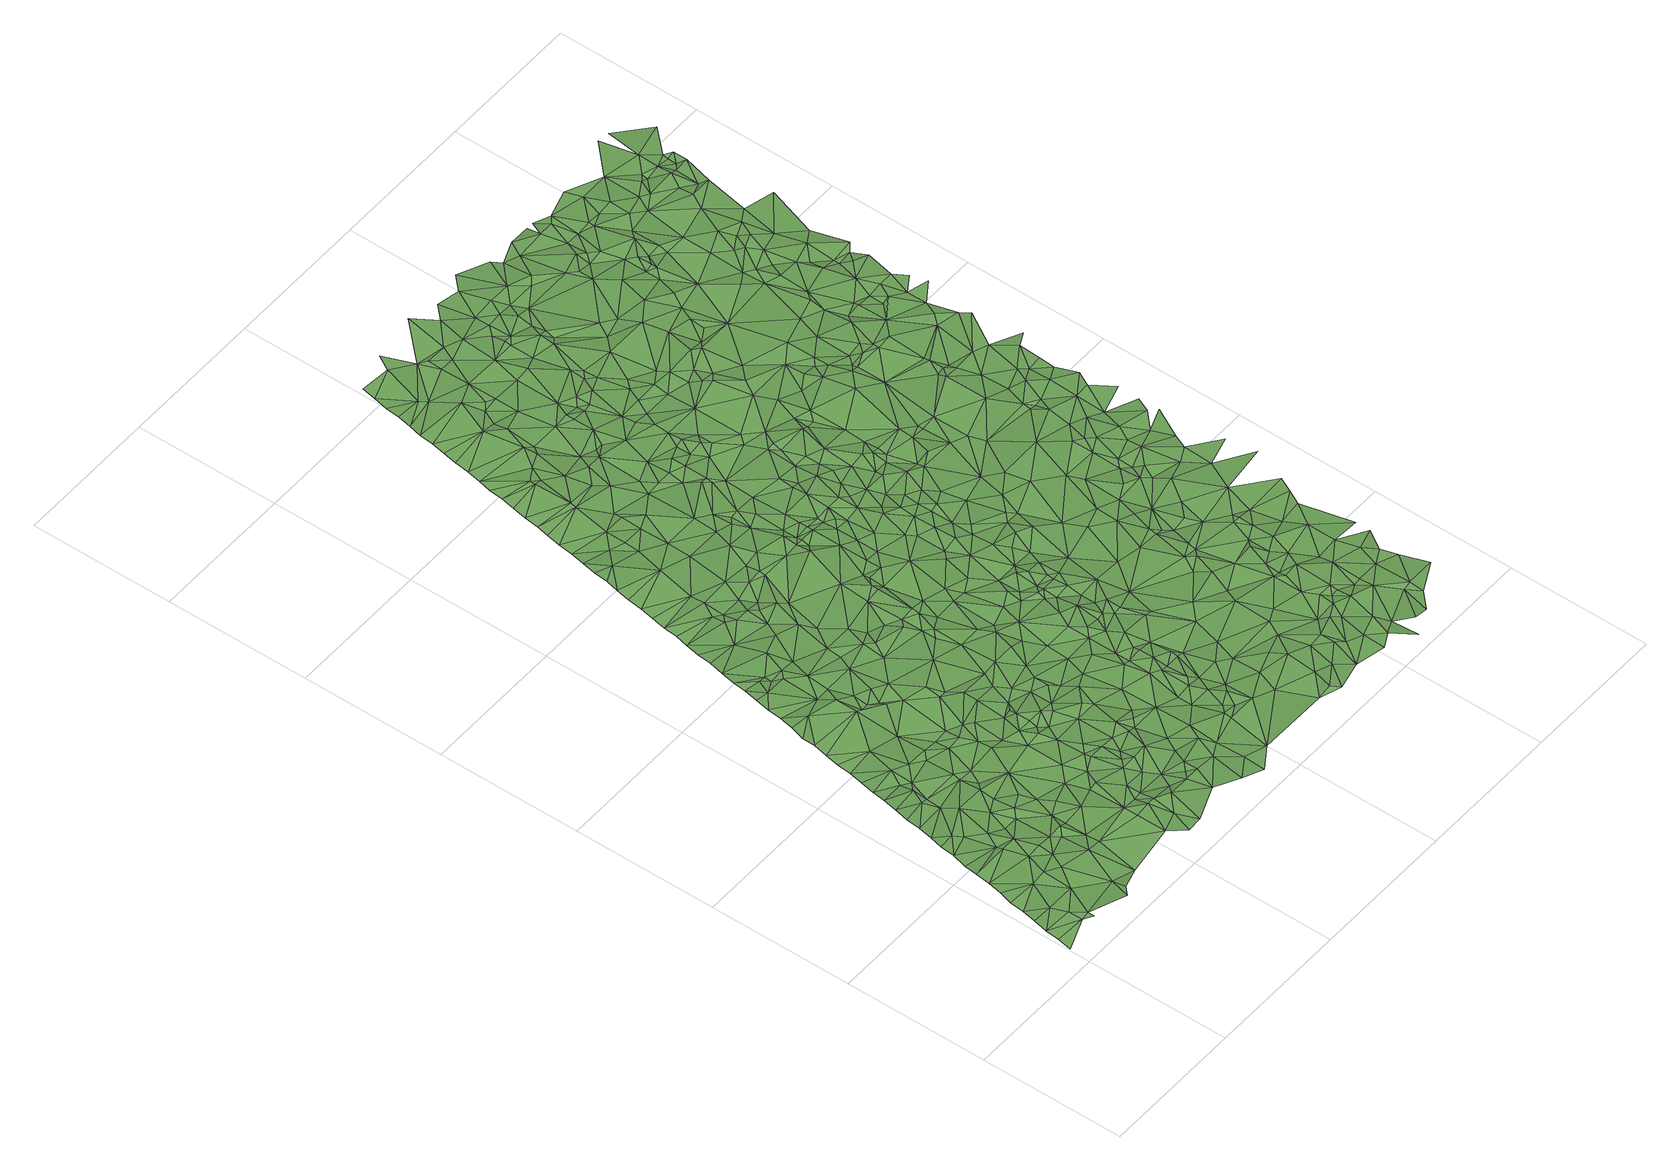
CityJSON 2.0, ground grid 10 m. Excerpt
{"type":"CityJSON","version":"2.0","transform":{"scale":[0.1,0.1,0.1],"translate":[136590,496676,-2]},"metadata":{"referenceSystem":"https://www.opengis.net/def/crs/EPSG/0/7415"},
"CityObjects":{
"plantcover1":{"type":"PlantCover","attributes":{"3df_class":"Forest","bgt_fysiekvoorkomen":"grasland agrarisch","bgt_status":"bestaand","identificatienamespace":"NL.IMGeo","begroeidterreindeeloptalud":"false","relatievehoogteligging":0,"aantal_punten":0},"geometry":[{"type":"MultiSurface","lod":"1","boundaries":[[[0,1,2]],[[2,1,3]],[[4,5,3]],[[6,5,4]],[[7,3,1]],[[7,4,3]],[[8,9,6]],[[1,10,7]],[[11,10,1]],[[4,8,6]],[[12,9,8]],[[7,13,4]],[[14,12,8]],[[7,10,13]],[[13,8,4]],[[15,14,16]],[[8,17,14]],[[18,13,10]],[[15,19,20]],[[13,21,8]],[[22,18,10]],[[19,23,20]],[[14,17,16]],[[21,17,8]],[[23,24,25]],[[21,13,26]],[[15,16,19]],[[25,24,27]],[[13,18,26]],[[23,28,24]],[[19,28,23]],[[22,29,18]],[[26,30,21]],[[17,21,30]],[[16,17,31]],[[31,19,16]],[[29,32,18]],[[33,34,27]],[[33,27,24]],[[19,35,28]],[[26,18,36]],[[37,17,30]],[[34,38,39]],[[19,31,35]],[[31,17,37]],[[28,40,24]],[[30,26,36]],[[38,41,39]],[[32,36,18]],[[28,35,40]],[[38,34,33]],[[31,42,35]],[[37,30,43]],[[24,40,33]],[[37,43,31]],[[44,41,45]],[[30,36,46]],[[41,38,45]],[[46,43,30]],[[35,42,47]],[[42,31,48]],[[49,44,50]],[[31,43,48]],[[47,40,35]],[[32,51,36]],[[52,38,33]],[[45,38,52]],[[45,50,44]],[[36,53,46]],[[47,42,48]],[[43,46,54]],[[49,55,56]],[[36,51,53]],[[45,52,57]],[[50,55,49]],[[56,55,58]],[[46,53,54]],[[43,59,48]],[[57,50,45]],[[60,33,40]],[[60,52,33]],[[43,54,59]],[[48,61,47]],[[47,62,40]],[[32,63,51]],[[53,64,54]],[[55,50,57]],[[65,47,61]],[[59,61,48]],[[66,57,52]],[[64,59,54]],[[67,68,58]],[[62,47,65]],[[60,40,62]],[[67,58,55]],[[69,68,67]],[[55,57,70]],[[53,71,64]],[[66,52,60]],[[51,72,53]],[[65,61,73]],[[61,59,74]],[[71,59,64]],[[73,61,74]],[[67,55,70]],[[57,75,70]],[[75,57,66]],[[51,63,76]],[[74,59,77]],[[78,60,62]],[[77,59,71]],[[53,72,71]],[[62,65,79]],[[51,76,72]],[[65,73,79]],[[80,81,82]],[[69,83,81]],[[84,66,60]],[[78,62,79]],[[84,60,78]],[[73,74,79]],[[80,82,85]],[[69,67,83]],[[70,86,67]],[[87,70,75]],[[82,88,85]],[[74,77,89]],[[84,78,79]],[[71,89,77]],[[66,90,75]],[[90,66,84]],[[86,70,87]],[[63,91,76]],[[79,74,89]],[[63,92,93]],[[81,83,82]],[[71,72,94]],[[87,75,90]],[[76,91,72]],[[71,94,89]],[[91,63,93]],[[95,88,96]],[[86,83,67]],[[95,97,98]],[[92,99,93]],[[82,96,88]],[[84,79,100]],[[72,91,101]],[[86,87,102]],[[87,90,102]],[[94,72,103]],[[98,97,104]],[[84,105,90]],[[106,91,93]],[[79,89,107]],[[101,108,72]],[[95,96,97]],[[106,101,91]],[[103,72,108]],[[105,84,100]],[[89,94,109]],[[93,99,110]],[[90,111,102]],[[112,101,106]],[[113,104,97]],[[83,114,82]],[[102,115,86]],[[116,104,113]],[[110,106,93]],[[94,103,109]],[[82,114,96]],[[108,101,112]],[[117,100,79]],[[90,105,111]],[[107,89,109]],[[117,79,107]],[[111,115,102]],[[118,83,86]],[[97,119,113]],[[120,116,121]],[[106,122,112]],[[123,97,96]],[[116,113,121]],[[83,124,114]],[[97,123,119]],[[122,106,110]],[[103,108,125]],[[100,126,105]],[[109,103,125]],[[115,127,86]],[[128,110,99]],[[83,118,124]],[[119,121,113]],[[108,112,129]],[[96,114,130]],[[131,111,105]],[[131,115,111]],[[114,124,132]],[[86,127,118]],[[100,117,126]],[[133,107,109]],[[118,134,124]],[[124,134,132]],[[135,112,122]],[[96,136,123]],[[114,132,130]],[[137,121,119]],[[96,130,136]],[[138,105,126]],[[123,137,119]],[[108,129,125]],[[139,140,120]],[[105,138,131]],[[135,129,112]],[[122,110,141]],[[121,142,120]],[[134,118,143]],[[144,109,125]],[[133,109,144]],[[117,107,145]],[[117,146,126]],[[139,147,140]],[[136,137,123]],[[141,110,128]],[[132,134,148]],[[134,143,148]],[[107,133,145]],[[143,118,127]],[[131,149,115]],[[135,122,141]],[[137,142,121]],[[147,139,150]],[[117,151,146]],[[152,144,125]],[[142,139,120]],[[115,149,127]],[[117,145,151]],[[138,126,153]],[[125,129,154]],[[155,130,132]],[[126,146,153]],[[144,156,133]],[[136,157,137]],[[152,125,154]],[[130,155,136]],[[144,152,156]],[[158,143,127]],[[135,141,159]],[[148,143,158]],[[160,145,133]],[[138,161,131]],[[132,148,155]],[[133,156,160]],[[157,142,137]],[[146,151,162]],[[163,141,128]],[[164,129,135]],[[165,152,154]],[[163,159,141]],[[165,156,152]],[[145,166,151]],[[162,167,146]],[[154,129,164]],[[159,168,135]],[[150,169,170]],[[161,138,153]],[[146,171,153]],[[166,162,151]],[[167,171,146]],[[172,149,131]],[[139,173,150]],[[155,148,158]],[[127,174,158]],[[149,174,127]],[[160,156,175]],[[161,172,131]],[[157,136,176]],[[165,154,164]],[[168,159,163]],[[169,177,170]],[[136,155,178]],[[156,165,175]],[[145,160,179]],[[168,180,135]],[[181,163,128]],[[180,164,135]],[[142,157,182]],[[142,182,139]],[[171,183,153]],[[181,128,184]],[[185,167,162]],[[166,145,179]],[[162,166,185]],[[150,173,169]],[[149,186,174]],[[178,176,136]],[[185,171,167]],[[183,187,153]],[[175,179,160]],[[153,187,161]],[[149,172,186]],[[181,168,163]],[[187,183,171]],[[188,165,164]],[[175,165,188]],[[189,190,177]],[[155,158,191]],[[139,192,173]],[[166,193,185]],[[194,190,189]],[[166,179,193]],[[182,195,139]],[[158,174,196]],[[169,197,177]],[[139,195,192]],[[198,172,161]],[[199,164,180]],[[157,200,182]],[[198,161,187]],[[176,200,157]],[[171,185,201]],[[202,181,184]],[[178,155,203]],[[186,196,174]],[[187,171,201]],[[179,175,204]],[[180,168,205]],[[202,184,206]],[[204,175,188]],[[188,164,207]],[[181,205,168]],[[172,208,186]],[[185,193,209]],[[177,197,189]],[[207,164,199]],[[173,210,169]],[[173,192,210]],[[155,191,203]],[[196,191,158]],[[176,178,203]],[[211,212,194]],[[204,188,207]],[[213,193,179]],[[198,187,214]],[[185,209,201]],[[199,180,205]],[[169,210,197]],[[198,208,172]],[[201,214,187]],[[193,213,209]],[[192,215,210]],[[216,212,211]],[[182,200,195]],[[217,179,204]],[[218,219,216]],[[192,195,215]],[[181,202,220]],[[196,186,208]],[[221,204,207]],[[205,181,220]],[[189,211,194]],[[213,179,217]],[[200,176,222]],[[206,223,202]],[[224,219,218]],[[191,225,203]],[[203,226,176]],[[210,227,197]],[[195,228,215]],[[229,199,205]],[[176,226,222]],[[215,227,210]],[[201,209,230]],[[231,204,221]],[[232,207,199]],[[204,231,217]],[[224,218,233]],[[202,223,220]],[[234,198,214]],[[218,216,211]],[[214,201,235]],[[229,205,220]],[[213,236,209]],[[237,195,200]],[[232,221,207]],[[195,237,228]],[[198,234,208]],[[203,225,238]],[[209,239,230]],[[228,240,215]],[[232,199,229]],[[197,241,189]],[[213,217,236]],[[201,230,235]],[[215,240,227]],[[203,238,226]],[[225,191,242]],[[236,239,209]],[[222,243,200]],[[191,196,244]],[[197,227,241]],[[232,231,221]],[[245,233,218]],[[228,237,240]],[[208,246,196]],[[247,214,235]],[[245,248,233]],[[200,243,237]],[[234,214,247]],[[230,239,235]],[[225,249,238]],[[250,229,220]],[[223,251,220]],[[252,217,231]],[[234,246,208]],[[244,242,191]],[[252,236,217]],[[218,211,253]],[[227,240,254]],[[225,242,249]],[[246,255,196]],[[252,231,232]],[[256,211,189]],[[255,244,196]],[[257,232,229]],[[251,250,220]],[[245,218,253]],[[258,248,259]],[[236,260,239]],[[256,189,241]],[[254,241,227]],[[261,222,226]],[[238,262,226]],[[237,263,240]],[[235,239,264]],[[259,248,245]],[[250,257,229]],[[243,222,261]],[[247,265,234]],[[236,252,260]],[[237,243,263]],[[264,247,235]],[[249,262,238]],[[246,266,255]],[[263,254,240]],[[249,242,267]],[[268,232,257]],[[245,253,269]],[[255,266,244]],[[239,260,264]],[[258,270,271]],[[246,234,272]],[[267,242,244]],[[273,253,211]],[[274,251,223]],[[259,245,269]],[[232,275,252]],[[234,265,272]],[[276,241,254]],[[270,277,271]],[[250,278,257]],[[211,256,273]],[[279,250,251]],[[267,262,249]],[[280,266,246]],[[268,275,232]],[[226,262,261]],[[281,265,247]],[[266,282,244]],[[270,258,259]],[[267,244,282]],[[252,283,260]],[[279,278,250]],[[284,285,277]],[[264,286,247]],[[287,268,257]],[[288,254,263]],[[253,289,269]],[[246,272,280]],[[247,286,281]],[[278,290,257]],[[256,241,291]],[[288,276,254]],[[274,279,251]],[[260,292,264]],[[267,293,262]],[[266,280,294]],[[269,289,259]],[[294,282,266]],[[282,293,267]],[[263,243,295]],[[273,289,253]],[[276,291,241]],[[252,275,283]],[[287,257,290]],[[272,265,281]],[[260,283,292]],[[279,296,278]],[[297,298,285]],[[299,274,223]],[[277,270,284]],[[268,287,300]],[[275,268,300]],[[296,290,278]],[[298,297,301]],[[302,243,261]],[[303,280,272]],[[262,293,304]],[[296,279,274]],[[276,288,305]],[[259,289,306]],[[288,263,295]],[[282,307,293]],[[294,307,282]],[[262,308,261]],[[284,297,285]],[[223,309,299]],[[270,259,310]],[[311,273,256]],[[283,275,312]],[[310,259,306]],[[287,290,313]],[[272,281,314]],[[264,315,286]],[[287,316,300]],[[262,304,308]],[[294,280,317]],[[318,319,301]],[[314,281,286]],[[302,295,243]],[[292,283,320]],[[292,315,264]],[[287,313,316]],[[321,290,296]],[[322,289,273]],[[276,305,291]],[[323,304,293]],[[280,303,317]],[[272,314,303]],[[283,312,320]],[[274,321,296]],[[256,291,311]],[[288,295,305]],[[307,323,293]],[[318,324,319]],[[275,300,325]],[[313,290,321]],[[312,275,325]],[[300,316,326]],[[294,317,307]],[[318,301,297]],[[304,323,308]],[[289,322,306]],[[261,308,327]],[[315,292,320]],[[325,300,326]],[[310,306,322]],[[286,328,314]],[[323,329,308]],[[312,330,320]],[[331,322,273]],[[315,328,286]],[[313,332,316]],[[325,333,312]],[[332,326,316]],[[273,311,331]],[[329,327,308]],[[284,270,334]],[[335,303,314]],[[336,297,284]],[[321,274,337]],[[312,333,330]],[[303,335,317]],[[270,310,338]],[[321,339,313]],[[291,305,340]],[[317,341,307]],[[326,342,325]],[[343,324,318]],[[299,337,274]],[[315,320,344]],[[318,297,336]],[[345,329,323]],[[346,305,295]],[[261,327,347]],[[348,336,284]],[[291,349,311]],[[342,326,332]],[[320,330,350]],[[345,327,329]],[[332,313,351]],[[352,324,353]],[[325,354,333]],[[307,355,323]],[[356,310,322]],[[302,261,347]],[[328,315,357]],[[344,320,350]],[[351,313,339]],[[334,348,284]],[[295,302,358]],[[314,328,359]],[[335,360,317]],[[333,354,330]],[[270,338,334]],[[360,341,317]],[[357,315,344]],[[354,325,342]],[[343,318,336]],[[349,291,340]],[[340,305,346]],[[335,314,361]],[[295,358,346]],[[362,352,363]],[[364,339,321]],[[345,365,327]],[[341,355,307]],[[342,332,351]],[[364,321,337]],[[356,322,331]],[[354,350,330]],[[338,310,356]],[[366,331,311]],[[355,345,323]],[[348,343,336]],[[324,343,353]],[[358,302,367]],[[354,342,351]],[[311,349,366]],[[362,363,368]],[[309,369,299]],[[365,347,327]],[[314,359,370]],[[357,344,371]],[[357,372,328]],[[360,335,373]],[[361,314,370]],[[358,367,374]],[[358,375,346]],[[302,347,367]],[[360,376,341]],[[377,309,378]],[[328,372,359]],[[375,358,374]],[[368,363,379]],[[335,361,373]],[[380,349,340]],[[309,377,369]],[[365,345,381]],[[340,346,382]],[[337,299,383]],[[366,349,380]],[[344,350,384]],[[371,372,357]],[[375,382,346]],[[351,339,385]],[[348,386,343]],[[344,387,371]],[[334,388,348]],[[352,353,363]],[[388,334,338]],[[374,367,389]],[[345,355,381]],[[390,350,354]],[[391,380,340]],[[373,392,360]],[[375,374,389]],[[385,339,364]],[[347,389,367]],[[373,361,393]],[[344,384,387]],[[366,380,391]],[[392,376,360]],[[383,299,369]],[[394,340,382]],[[356,395,338]],[[347,365,396]],[[364,337,397]],[[331,398,356]],[[331,366,399]],[[341,376,400]],[[359,372,401]],[[371,387,372]],[[402,354,351]],[[341,400,355]],[[391,340,394]],[[361,403,393]],[[359,401,370]],[[381,396,365]],[[361,370,403]],[[382,375,404]],[[386,353,343]],[[405,377,378]],[[389,406,375]],[[392,373,393]],[[379,407,408]],[[350,390,384]],[[409,386,348]],[[409,348,388]],[[375,406,404]],[[337,383,397]],[[408,410,411]],[[412,395,356]],[[405,369,377]],[[413,372,387]],[[414,388,338]],[[394,382,415]],[[416,389,347]],[[395,414,338]],[[370,417,403]],[[403,418,393]],[[402,351,385]],[[415,382,404]],[[411,419,420]],[[396,416,347]],[[370,401,417]],[[331,399,398]],[[391,421,366]],[[372,422,401]],[[356,398,412]],[[384,423,387]],[[390,354,402]],[[386,424,353]],[[425,392,393]],[[403,417,418]],[[379,363,407]],[[413,422,372]],[[426,406,389]],[[381,427,396]],[[355,428,381]],[[387,423,413]],[[429,391,394]],[[430,420,419]],[[392,431,376]],[[390,432,384]],[[386,409,424]],[[393,418,425]],[[406,433,404]],[[432,423,384]],[[416,426,389]],[[417,401,434]],[[405,378,435]],[[436,364,397]],[[437,355,400]],[[376,431,400]],[[353,438,363]],[[409,388,414]],[[399,366,421]],[[429,394,415]],[[424,438,353]],[[433,415,404]],[[401,422,434]],[[419,439,430]],[[440,395,412]],[[406,426,433]],[[411,410,419]],[[390,441,432]],[[385,364,442]],[[417,443,418]],[[383,369,444]],[[428,427,381]],[[445,416,396]],[[398,446,412]],[[408,407,410]],[[444,369,405]],[[447,392,425]],[[440,414,395]],[[397,383,436]],[[448,426,416]],[[396,427,445]],[[418,449,425]],[[443,417,434]],[[450,355,437]],[[451,391,429]],[[438,452,363]],[[441,390,402]],[[355,450,428]],[[431,392,447]],[[391,451,421]],[[440,412,446]],[[453,409,414]],[[437,400,431]],[[454,449,418]],[[418,443,454]],[[432,455,423]],[[448,416,445]],[[422,413,456]],[[423,456,413]],[[455,432,441]],[[409,457,424]],[[458,398,399]],[[425,449,447]],[[442,364,436]],[[363,452,459]],[[426,460,433]],[[433,461,415]],[[434,422,456]],[[424,457,438]],[[426,448,460]],[[443,434,462]],[[383,444,436]],[[446,398,463]],[[458,399,421]],[[464,429,415]],[[453,414,465]],[[463,398,458]],[[443,462,454]],[[435,466,405]],[[467,439,468]],[[363,459,407]],[[445,460,448]],[[469,441,402]],[[439,419,468]],[[431,470,437]],[[458,421,451]],[[385,471,402]],[[454,472,449]],[[466,444,405]],[[462,434,456]],[[473,445,427]],[[474,427,428]],[[472,447,449]],[[455,456,423]],[[438,475,452]],[[453,476,409]],[[440,446,477]],[[478,414,440]],[[461,433,460]],[[447,479,431]],[[462,472,454]],[[463,477,446]],[[461,464,415]],[[455,441,469]],[[465,414,478]],[[450,437,480]],[[457,409,476]],[[429,481,451]],[[460,445,473]],[[474,473,427]],[[459,452,475]],[[457,475,438]],[[470,480,437]],[[385,442,471]],[[476,453,465]],[[436,444,482]],[[450,483,428]],[[484,470,431]],[[485,466,435]],[[458,451,486]],[[472,487,447]],[[464,481,429]],[[419,410,488]],[[407,459,489]],[[463,458,486]],[[447,490,479]],[[479,484,431]],[[482,444,466]],[[471,469,402]],[[428,483,474]],[[407,491,410]],[[492,461,460]],[[487,490,447]],[[462,456,493]],[[440,477,494]],[[462,493,472]],[[473,492,460]],[[477,463,495]],[[465,478,476]],[[450,480,483]],[[485,435,496]],[[459,475,497]],[[459,497,489]],[[482,466,485]],[[498,496,435]],[[499,473,474]],[[500,464,461]],[[456,455,501]],[[502,480,470]],[[419,488,468]],[[476,503,457]],[[407,489,491]],[[486,495,463]],[[504,442,436]],[[440,505,478]],[[493,487,472]],[[436,482,504]],[[473,506,492]],[[470,484,502]],[[494,477,495]],[[500,481,464]],[[457,503,507]],[[474,483,508]],[[499,474,508]],[[457,509,475]],[[505,440,494]],[[490,510,479]],[[461,492,511]],[[512,455,469]],[[410,491,513]],[[489,497,491]],[[500,461,511]],[[456,501,493]],[[483,480,514]],[[487,510,490]],[[471,442,515]],[[481,516,451]],[[517,473,499]],[[482,485,518]],[[473,517,506]],[[457,507,509]],[[410,513,488]],[[469,471,519]],[[514,480,502]],[[478,520,476]],[[521,486,451]],[[484,522,502]],[[503,476,523]],[[506,524,492]],[[525,484,479]],[[515,442,504]],[[526,494,495]],[[486,527,495]],[[528,481,500]],[[483,529,508]],[[497,475,530]],[[503,523,507]],[[531,499,508]],[[492,524,511]],[[468,488,532]],[[518,504,482]],[[533,485,496]],[[496,498,534]],[[493,535,487]],[[527,526,495]],[[483,514,529]],[[510,525,479]],[[478,505,536]],[[484,525,522]],[[506,517,524]],[[478,536,537]],[[505,494,526]],[[455,538,501]],[[476,520,523]],[[478,537,520]],[[531,517,499]],[[511,528,500]],[[535,510,487]],[[539,469,519]],[[497,530,491]],[[516,521,451]],[[514,502,540]],[[518,485,533]],[[475,509,530]],[[507,541,509]],[[486,542,527]],[[507,523,541]],[[543,508,529]],[[508,543,531]],[[512,469,539]],[[528,516,481]],[[529,514,540]],[[455,512,544]],[[522,545,502]],[[546,526,527]],[[521,542,486]],[[526,546,505]],[[511,524,547]],[[548,488,513]],[[534,549,496]],[[538,455,544]],[[513,491,550]],[[523,551,541]],[[552,471,515]],[[527,542,546]],[[553,515,504]],[[535,525,510]],[[501,554,493]],[[545,540,502]],[[509,541,555]],[[520,551,523]],[[549,533,496]],[[528,511,556]],[[519,471,552]],[[557,522,525]],[[558,504,518]],[[524,517,559]],[[560,529,540]],[[547,556,511]],[[561,517,531]],[[548,513,550]],[[541,551,555]],[[562,535,493]],[[529,560,543]],[[537,536,563]],[[537,563,520]],[[558,518,533]],[[564,534,565]],[[559,547,524]],[[557,545,522]],[[548,566,488]],[[530,567,491]],[[542,568,546]],[[516,528,569]],[[564,549,534]],[[491,567,550]],[[528,556,570]],[[521,568,542]],[[543,571,531]],[[520,572,551]],[[525,535,573]],[[530,509,574]],[[558,575,504]],[[554,562,493]],[[569,528,570]],[[576,560,540]],[[553,504,575]],[[505,577,536]],[[517,561,578]],[[553,552,515]],[[551,572,555]],[[559,517,578]],[[540,545,576]],[[546,577,505]],[[539,519,579]],[[559,556,547]],[[525,573,557]],[[548,550,566]],[[520,563,580]],[[581,516,569]],[[582,512,539]],[[509,555,583]],[[571,543,560]],[[571,561,531]],[[584,533,549]],[[521,516,585]],[[573,535,562]],[[577,563,536]],[[584,558,533]],[[544,512,582]],[[501,538,586]],[[579,519,552]],[[556,587,570]],[[581,585,516]],[[568,521,585]],[[577,546,568]],[[583,574,509]],[[587,556,559]],[[530,574,567]],[[501,586,554]],[[588,572,520]],[[589,575,558]],[[572,590,555]],[[579,582,539]],[[588,520,580]],[[591,545,557]],[[488,566,592]],[[573,591,557]],[[589,558,584]],[[593,560,576]],[[544,594,538]],[[578,561,595]],[[559,578,596]],[[597,553,575]],[[550,598,566]],[[599,569,570]],[[550,567,598]],[[600,552,553]],[[581,569,599]],[[549,564,601]],[[602,544,582]],[[555,590,583]],[[561,571,595]],[[580,563,603]],[[596,587,559]],[[597,575,589]],[[571,560,593]],[[604,576,545]],[[605,589,584]],[[587,599,570]],[[602,582,579]],[[606,544,602]],[[584,549,601]],[[577,603,563]],[[585,581,599]],[[574,607,567]],[[608,552,600]],[[594,544,606]],[[538,594,609]],[[572,610,590]],[[596,578,611]],[[595,611,578]],[[562,554,612]],[[597,589,605]],[[613,579,552]],[[600,553,614]],[[609,586,538]],[[572,588,610]],[[564,615,616]],[[608,613,552]],[[614,553,597]],[[604,545,591]],[[617,573,562]],[[583,607,574]],[[571,618,595]],[[604,593,576]],[[605,584,619]],[[588,580,620]],[[618,571,593]],[[608,600,614]],[[586,612,554]],[[591,573,617]],[[587,596,621]],[[590,622,583]],[[597,605,619]],[[566,598,623]],[[610,622,590]],[[624,567,607]],[[580,603,620]],[[585,625,568]],[[598,567,626]],[[611,595,627]],[[628,579,613]],[[616,601,564]],[[588,629,610]],[[577,568,625]],[[618,627,595]],[[594,630,609]],[[623,592,566]],[[584,601,619]],[[616,615,631]],[[632,594,606]],[[567,624,633]],[[587,634,599]],[[596,611,621]],[[602,579,635]],[[636,585,599]],[[611,627,637]],[[613,608,638]],[[567,633,626]],[[620,629,588]],[[632,630,594]],[[609,639,586]],[[621,640,587]],[[611,637,621]],[[587,640,634]],[[641,606,602]],[[638,608,614]],[[577,642,603]],[[643,607,583]],[[644,618,593]],[[622,643,583]],[[645,604,591]],[[646,597,619]],[[646,614,597]],[[579,628,635]],[[628,613,647]],[[612,648,562]],[[649,619,601]],[[630,650,609]],[[610,651,622]],[[647,613,638]],[[636,599,634]],[[645,591,617]],[[632,606,641]],[[624,607,652]],[[629,651,610]],[[653,585,636]],[[598,626,654]],[[624,655,633]],[[586,656,612]],[[657,616,631]],[[629,620,658]],[[627,618,659]],[[623,598,660]],[[648,617,562]],[[661,620,603]],[[639,609,650]],[[646,619,649]],[[632,650,630]],[[633,655,626]],[[639,656,586]],[[662,642,577]],[[637,627,663]],[[634,664,636]],[[665,593,604]],[[643,652,607]],[[653,625,585]],[[640,664,634]],[[635,628,647]],[[601,616,666]],[[598,654,660]],[[638,614,667]],[[624,652,655]],[[668,602,635]],[[618,644,659]],[[663,621,637]],[[622,651,643]],[[667,614,646]],[[603,642,661]],[[669,662,577]],[[644,593,665]],[[626,655,654]],[[669,577,625]],[[649,601,670]],[[602,668,641]],[[666,616,657]],[[629,658,651]],[[620,661,658]],[[632,671,650]],[[632,641,671]],[[664,672,636]],[[663,640,621]],[[640,672,664]],[[673,647,638]],[[650,656,639]],[[670,601,666]],[[635,647,673]],[[646,649,670]],[[663,627,659]],[[623,660,674]],[[656,675,612]],[[636,672,653]],[[676,652,643]],[[654,655,677]],[[655,652,678]],[[679,604,645]],[[675,648,612]],[[659,644,665]],[[676,680,652]],[[681,642,662]],[[654,677,660]],[[661,642,681]],[[682,635,673]],[[650,671,683]],[[652,680,678]],[[665,604,684]],[[671,641,683]],[[635,682,668]],[[667,646,685]],[[678,686,655]],[[657,687,666]],[[655,686,677]],[[643,651,688]],[[676,643,688]],[[689,638,667]],[[690,662,669]],[[691,669,625]],[[692,645,617]],[[646,670,693]],[[638,689,673]],[[672,694,653]],[[641,668,695]],[[690,681,662]],[[656,696,675]],[[650,697,656]],[[684,604,679]],[[698,674,660]],[[670,666,699]],[[700,672,640]],[[659,665,701]],[[663,659,702]],[[690,669,691]],[[682,703,668]],[[660,677,704]],[[646,693,685]],[[692,617,648]],[[663,700,640]],[[703,695,668]],[[676,705,680]],[[702,659,701]],[[680,706,678]],[[707,682,673]],[[708,661,681]],[[709,651,658]],[[658,661,710]],[[656,697,696]],[[704,698,660]],[[667,685,689]],[[699,666,687]],[[653,711,625]],[[686,712,677]],[[650,683,713]],[[706,686,678]],[[692,679,645]],[[693,670,714]],[[682,715,703]],[[705,676,688]],[[670,699,714]],[[677,712,704]],[[625,711,691]],[[716,690,691]],[[717,701,665]],[[641,718,683]],[[707,673,689]],[[697,650,719]],[[720,681,690]],[[715,695,703]],[[648,675,721]],[[722,675,696]],[[695,718,641]],[[665,684,717]],[[723,694,672]],[[706,680,705]],[[686,706,712]],[[715,682,707]],[[694,711,653]],[[688,651,709]],[[713,719,650]],[[717,702,701]],[[720,708,681]],[[661,708,710]],[[696,697,722]],[[723,672,700]],[[716,720,690]],[[663,702,724]],[[693,725,685]],[[709,658,710]],[[693,714,725]],[[691,711,716]],[[722,721,675]],[[698,704,726]],[[704,712,726]],[[715,718,695]],[[727,692,648]],[[683,718,713]],[[685,728,689]],[[705,688,729]],[[723,730,694]],[[727,648,721]],[[724,700,663]],[[730,711,694]],[[722,697,731]],[[689,732,707]],[[712,706,733]],[[697,719,734]],[[702,717,724]],[[698,726,735]],[[736,708,720]],[[729,688,709]],[[731,697,734]],[[684,679,737]],[[707,738,715]],[[722,731,739]],[[710,708,736]],[[717,684,737]],[[712,733,726]],[[721,722,739]],[[689,728,732]],[[719,713,740]],[[723,741,730]],[[679,692,742]],[[741,711,730]],[[720,716,743]],[[723,700,744]],[[707,732,738]],[[719,740,734]],[[745,706,705]],[[711,746,716]],[[718,715,747]],[[748,721,739]],[[731,749,739]],[[721,750,727]],[[731,734,749]],[[751,713,718]],[[723,752,741]],[[743,736,720]],[[735,726,753]],[[724,744,700]],[[754,692,727]],[[755,710,736]],[[745,705,729]],[[744,752,723]],[[741,756,711]],[[750,721,748]],[[733,706,757]],[[726,733,758]],[[729,709,759]],[[715,738,747]],[[751,740,713]],[[679,760,737]],[[709,710,761]],[[734,740,749]],[[755,736,762]],[[752,756,741]],[[760,679,742]],[[763,724,717]],[[746,743,716]],[[764,748,739]],[[754,727,750]],[[756,746,711]],[[762,736,743]],[[739,749,764]],[[726,758,765]],[[754,766,692]],[[724,767,744]],[[726,765,753]],[[744,768,752]],[[769,717,737]],[[742,692,766]],[[757,706,745]],[[761,710,755]],[[768,744,767]],[[761,759,709]],[[733,757,758]],[[752,770,756]],[[771,750,748]],[[755,762,743]],[[769,763,717]],[[740,772,749]],[[768,770,752]],[[773,729,759]],[[750,771,754]],[[751,772,740]],[[748,764,774]],[[745,729,773]],[[775,751,718]],[[761,755,743]],[[767,776,768]],[[724,777,767]],[[778,765,758]],[[779,746,756]],[[764,749,780]],[[774,771,748]],[[757,778,758]],[[770,779,756]],[[768,776,770]],[[760,742,781]],[[781,742,766]],[[772,782,749]],[[737,760,783]],[[764,780,774]],[[784,724,763]],[[759,761,785]],[[782,780,749]],[[745,786,757]],[[776,767,777]],[[760,781,787]],[[781,766,787]],[[743,746,788]],[[789,772,751]],[[790,766,754]],[[769,737,791]],[[792,777,724]],[[770,776,793]],[[784,792,724]],[[765,778,794]],[[771,790,754]],[[737,783,791]],[[795,771,774]],[[743,796,761]],[[770,793,779]],[[763,769,797]],[[779,788,746]],[[798,773,759]],[[745,799,786]],[[798,759,785]],[[800,760,787]],[[783,760,800]],[[801,757,786]],[[790,787,766]],[[757,801,778]],[[776,802,793]],[[803,797,769]],[[763,797,784]],[[776,777,802]],[[785,761,796]],[[804,774,780]],[[769,791,803]],[[795,790,771]],[[745,773,805]],[[774,804,795]],[[786,799,801]],[[797,806,784]],[[797,803,806]],[[807,780,782]],[[805,799,745]],[[808,779,793]],[[794,778,809]],[[773,798,810]],[[783,811,791]],[[798,785,796]],[[787,812,800]],[[777,813,802]],[[814,796,743]],[[808,793,802]],[[778,801,815]],[[812,787,790]],[[777,792,813]],[[811,783,800]],[[743,788,816]],[[805,773,810]],[[799,817,801]],[[779,818,788]],[[809,778,815]],[[819,803,791]],[[820,790,795]],[[819,806,803]],[[821,817,799]],[[795,804,822]],[[810,798,823]],[[808,818,779]],[[823,798,796]],[[801,817,815]],[[805,821,799]],[[816,814,743]],[[809,824,794]],[[800,812,825]],[[811,800,825]],[[826,810,823]],[[784,827,792]],[[802,813,828]],[[784,806,827]],[[829,820,795]],[[828,808,802]],[[805,810,830]],[[830,810,826]],[[811,831,791]],[[832,812,790]],[[792,827,813]],[[819,791,831]],[[820,832,790]],[[821,833,817]],[[788,818,834]],[[835,826,823]],[[817,833,815]],[[836,809,815]],[[823,796,837]],[[838,818,808]],[[830,826,835]],[[827,806,819]],[[839,825,812]],[[788,834,816]],[[828,838,808]],[[805,840,821]],[[841,809,836]],[[842,796,814]],[[812,832,839]],[[805,830,840]],[[825,843,811]],[[815,833,836]],[[835,823,837]],[[828,813,827]],[[825,839,844]],[[830,835,840]],[[845,834,818]],[[833,821,846]],[[847,818,838]],[[811,843,831]],[[838,828,848]],[[844,843,825]],[[841,836,849]],[[821,840,846]],[[842,814,816]],[[834,845,816]],[[837,796,850]],[[836,833,849]],[[796,842,850]],[[818,847,845]],[[835,837,851]],[[848,847,838]],[[835,851,840]],[[833,852,849]],[[853,816,845]],[[848,828,854]],[[833,846,852]],[[842,816,855]],[[856,819,831]],[[828,827,857]],[[858,827,819]],[[816,853,855]],[[859,840,851]],[[846,840,859]],[[843,860,831]],[[861,847,848]],[[854,828,862]],[[851,837,863]],[[854,861,848]],[[864,828,857]],[[865,845,847]],[[819,856,858]],[[852,846,866]],[[864,862,828]],[[851,863,859]],[[837,850,863]],[[855,853,867]],[[868,853,845]],[[855,869,842]],[[827,858,857]],[[842,870,850]],[[849,852,871]],[[861,854,862]],[[846,859,872]],[[865,847,861]],[[842,869,870]],[[872,866,846]],[[867,853,868]],[[873,855,867]],[[874,845,865]],[[864,857,858]],[[868,845,874]],[[861,862,875]],[[852,866,871]],[[869,855,873]],[[876,849,871]],[[850,877,863]],[[878,862,864]],[[877,850,870]],[[861,875,865]],[[863,879,859]],[[875,862,878]],[[868,873,867]],[[872,859,879]],[[880,866,872]],[[869,881,870]],[[880,871,866]],[[868,874,882]],[[870,881,877]],[[874,865,883]],[[875,884,865]],[[873,885,869]],[[878,884,875]],[[886,878,864]],[[874,887,882]],[[869,885,881]],[[888,873,868]],[[868,882,888]],[[874,883,887]],[[877,889,863]],[[883,865,890]],[[891,880,872]],[[892,884,878]],[[879,863,889]],[[872,879,891]],[[873,893,885]],[[876,871,894]],[[881,895,877]],[[882,887,888]],[[884,896,865]],[[871,880,894]],[[865,896,890]],[[893,873,888]],[[885,895,881]],[[897,887,883]],[[883,890,897]],[[889,877,895]],[[894,880,891]],[[879,898,891]],[[893,895,885]],[[887,899,888]],[[890,896,897]],[[887,897,899]],[[889,900,879]],[[901,898,879]],[[902,893,888]],[[903,891,898]],[[904,895,893]],[[894,891,903]],[[879,900,901]],[[904,889,895]],[[888,899,902]],[[905,903,898]],[[906,894,903]],[[907,898,901]],[[898,907,905]],[[908,900,889]],[[902,909,893]],[[908,889,904]],[[906,903,905]],[[904,893,909]],[[910,901,900]],[[911,894,906]],[[912,906,905]],[[901,910,907]],[[900,908,910]],[[912,905,907]],[[913,894,911]],[[911,906,912]],[[907,910,914]],[[907,914,912]],[[915,912,914]],[[910,908,916]],[[914,910,916]],[[917,911,912]],[[918,912,915]],[[917,912,918]],[[915,914,916]],[[919,918,915]],[[919,915,916]],[[917,918,919]],[[917,920,911]],[[920,921,911]]]}]}
},
"vertices":[
[0,14,10],[23,23,10],[2,24,10],[3,34,10],[18,43,11],[5,44,10],[7,54,10],[23,33,10],[28,63,10],[8,64,10],[28,23,12],[28,18,12],[10,73,11],[38,43,11],[12,83,11],[13,93,11],[38,93,12],[43,78,11],[58,28,10],[38,98,10],[15,103,10],[38,63,12],[53,13,12],[17,113,11],[28,123,12],[18,123,11],[48,58,11],[20,132,11],[33,118,10],[58,18,12],[53,68,11],[48,93,12],[73,23,10],[43,143,10],[22,142,11],[43,108,11],[68,53,12],[53,78,12],[38,153,12],[23,152,11],[48,133,12],[25,162,11],[53,103,10],[63,78,11],[27,172,11],[43,163,12],[68,73,10],[58,118,10],[63,103,10],[28,181,11],[43,173,10],[78,53,11],[43,153,11],[78,63,10],[73,78,12],[48,183,12],[30,191,11],[48,168,11],[32,201,11],[78,88,10],[68,148,10],[68,108,12],[68,133,11],[108,28,11],[78,78,10],[68,123,10],[68,153,11],[53,203,11],[33,211,11],[35,221,11],[58,178,12],[93,78,12],[108,58,11],[78,113,12],[83,103,10],[68,173,10],[108,48,11],[88,93,11],[73,138,9],[88,128,12],[38,240,10],[37,231,11],[53,248,12],[73,228,12],[78,148,9],[40,250,11],[73,198,10],[73,178,11],[42,260,11],[103,98,10],[83,168,11],[118,48,13],[118,18,10],[123,33,10],[108,83,10],[43,270,11],[68,253,10],[53,278,12],[45,280,11],[128,18,11],[98,148,12],[118,58,10],[83,178,10],[113,83,12],[47,290,11],[98,158,11],[123,48,13],[113,108,11],[123,68,11],[118,93,11],[133,43,13],[93,168,12],[123,58,11],[58,288,11],[73,243,12],[93,178,11],[48,299,11],[113,133,11],[88,218,12],[63,283,10],[50,309,11],[63,288,10],[138,48,11],[68,278,11],[78,228,9],[133,78,11],[108,148,10],[98,213,10],[153,28,10],[138,68,10],[78,253,10],[103,173,11],[83,238,10],[128,103,11],[83,228,9],[143,58,10],[78,268,12],[73,283,11],[108,168,12],[73,318,10],[52,319,11],[148,43,12],[78,298,12],[88,223,10],[128,98,12],[128,123,10],[118,143,13],[53,329,11],[93,233,11],[113,198,10],[55,339,11],[123,133,13],[138,83,11],[123,158,10],[143,78,12],[98,253,11],[138,98,12],[83,283,10],[103,228,10],[153,48,11],[133,108,12],[123,178,12],[128,138,11],[158,43,12],[153,78,13],[143,88,10],[133,133,10],[128,143,13],[158,53,12],[83,342,10],[57,348,11],[128,153,13],[123,188,12],[83,333,11],[113,208,12],[148,98,11],[103,273,11],[58,358,11],[103,263,10],[148,123,11],[163,63,10],[173,43,10],[93,303,11],[128,158,12],[168,18,12],[138,143,13],[118,198,10],[133,163,11],[158,93,12],[88,362,10],[60,368,11],[118,243,10],[88,328,12],[143,138,12],[62,378,11],[98,313,10],[133,218,12],[88,352,11],[138,178,11],[168,73,10],[108,298,11],[148,158,11],[183,28,11],[118,258,12],[158,103,13],[178,58,12],[183,13,10],[163,93,10],[143,188,11],[148,143,11],[88,338,10],[93,388,11],[63,388,11],[158,128,13],[143,168,12],[98,328,12],[65,398,11],[163,123,11],[78,412,12],[67,407,11],[183,48,10],[168,98,11],[113,288,10],[198,23,11],[68,417,11],[123,253,12],[123,273,11],[103,338,10],[103,323,11],[183,68,12],[158,153,12],[173,103,10],[183,93,11],[70,427,11],[153,188,13],[158,163,12],[168,138,12],[113,318,12],[128,263,10],[163,148,10],[108,328,10],[108,352,12],[143,248,12],[118,313,11],[148,238,11],[88,422,10],[153,213,11],[163,173,11],[72,437,11],[138,258,11],[203,58,12],[203,53,11],[183,118,10],[98,408,10],[118,342,10],[148,228,11],[113,382,10],[198,78,10],[73,447,11],[98,432,11],[178,143,11],[148,298,12],[148,278,10],[128,338,10],[183,158,10],[168,188,13],[153,233,12],[148,253,11],[198,88,10],[98,418,11],[103,458,11],[75,457,11],[173,203,12],[113,398,11],[223,53,11],[203,113,10],[128,352,9],[77,466,11],[208,63,11],[213,58,10],[168,213,12],[178,188,10],[158,248,11],[198,128,12],[103,462,12],[78,476,11],[183,173,11],[208,88,12],[128,342,11],[113,418,10],[213,78,11],[133,368,12],[193,148,12],[158,253,12],[163,238,10],[148,338,10],[218,68,12],[103,488,11],[80,486,11],[238,48,9],[208,108,12],[82,496,11],[158,328,12],[178,208,10],[158,278,12],[138,352,12],[113,432,11],[168,253,10],[158,283,12],[248,23,10],[113,438,10],[138,382,10],[203,128,11],[218,88,10],[188,198,11],[203,158,11],[213,93,12],[178,238,11],[103,492,11],[83,506,11],[203,138,11],[223,73,10],[123,422,11],[163,278,10],[85,515,11],[213,118,12],[213,108,11],[163,293,10],[203,173,11],[163,288,11],[213,133,11],[138,398,11],[223,108,11],[213,128,12],[123,462,10],[193,213,10],[108,488,10],[243,63,10],[128,452,12],[233,88,11],[153,368,10],[183,248,11],[223,113,12],[113,498,10],[213,153,12],[173,288,11],[158,348,12],[173,318,11],[118,478,12],[148,378,11],[218,143,13],[228,108,10],[87,525,11],[123,512,10],[223,128,10],[188,278,11],[138,432,10],[208,163,13],[158,338,11],[208,183,12],[188,238,10],[203,208,10],[88,535,11],[118,538,11],[243,83,9],[173,298,11],[148,392,10],[163,333,9],[90,545,11],[263,38,10],[213,198,10],[218,163,11],[218,178,13],[203,218,12],[163,338,11],[163,342,10],[198,243,11],[258,23,12],[263,18,10],[92,555,11],[153,382,10],[183,298,10],[163,352,10],[263,58,12],[228,158,11],[248,98,9],[123,502,11],[223,163,12],[133,472,11],[173,338,11],[238,143,11],[158,382,11],[208,228,10],[208,213,10],[163,372,11],[143,442,10],[183,313,10],[258,68,11],[158,422,9],[163,412,12],[203,263,10],[218,193,10],[253,118,9],[213,203,12],[173,348,11],[273,33,11],[173,342,11],[128,562,11],[93,565,11],[138,482,9],[118,578,10],[95,574,11],[148,432,11],[228,173,10],[143,472,11],[173,358,11],[183,328,10],[218,203,11],[218,208,10],[113,582,12],[97,584,11],[168,408,10],[228,183,10],[233,168,12],[128,508,9],[218,223,12],[183,338,9],[193,308,11],[203,293,11],[173,382,10],[98,594,11],[213,253,11],[233,158,12],[183,342,10],[228,193,12],[283,23,9],[273,73,10],[208,268,9],[128,528,11],[100,604,11],[158,448,10],[243,143,10],[278,83,11],[228,203,11],[278,53,10],[193,328,9],[158,432,11],[223,228,10],[188,333,11],[223,218,12],[208,288,9],[173,402,11],[128,538,9],[148,478,9],[228,208,11],[248,163,9],[243,183,11],[148,508,9],[168,412,11],[133,548,9],[193,342,11],[193,358,12],[233,203,12],[168,428,11],[193,368,11],[153,478,9],[288,43,11],[102,614,11],[123,612,11],[263,128,11],[218,268,12],[278,108,12],[233,218,11],[203,328,11],[208,313,12],[143,532,11],[158,488,11],[168,438,11],[163,468,11],[228,248,11],[218,283,11],[193,378,12],[288,53,11],[218,298,11],[228,263,10],[293,38,10],[183,422,10],[238,228,9],[138,602,10],[138,552,10],[233,238,11],[143,568,11],[203,342,11],[248,208,9],[178,442,10],[178,432,10],[303,33,11],[143,548,11],[303,18,10],[213,318,10],[198,368,10],[263,183,9],[228,278,10],[158,502,11],[298,63,9],[183,452,11],[208,338,10],[158,508,11],[218,308,12],[163,518,10],[243,243,12],[208,362,12],[283,143,10],[143,588,10],[228,293,10],[288,88,10],[208,398,11],[218,333,11],[303,58,10],[283,118,10],[178,482,10],[203,412,10],[233,268,11],[168,502,10],[213,348,10],[248,253,10],[183,442,12],[188,432,12],[208,378,10],[228,303,10],[163,548,10],[223,323,9],[128,622,12],[308,53,9],[313,23,11],[253,238,12],[183,462,12],[178,472,11],[278,178,12],[288,133,12],[233,293,12],[168,508,9],[193,428,10],[228,313,11],[288,153,12],[248,283,9],[193,438,10],[218,358,11],[143,598,11],[318,38,11],[153,588,10],[173,502,11],[308,103,11],[308,83,11],[273,213,11],[173,512,11],[218,368,10],[253,258,11],[313,63,10],[228,352,10],[238,308,10],[233,333,11],[268,228,9],[188,472,10],[323,28,9],[323,8,11],[158,598,10],[168,568,10],[208,418,11],[213,392,10],[218,378,10],[243,323,12],[183,508,11],[258,253,9],[173,548,12],[313,73,11],[243,298,11],[208,452,11],[233,338,10],[303,128,10],[193,482,11],[213,398,12],[293,148,12],[188,528,11],[323,58,11],[218,408,11],[288,203,10],[228,372,12],[198,492,10],[318,68,9],[188,518,10],[263,268,11],[163,628,11],[253,318,11],[293,178,11],[243,338,10],[238,352,12],[323,73,11],[168,592,12],[233,392,12],[313,98,11],[338,53,11],[298,153,10],[208,472,10],[268,288,9],[323,68,10],[298,158,12],[183,552,10],[313,103,10],[293,183,12],[193,512,11],[243,348,12],[288,218,11],[313,113,11],[323,98,12],[333,18,11],[348,38,9],[283,263,9],[253,323,10],[333,63,9],[208,482,12],[248,358,10],[193,522,10],[173,612,11],[183,568,10],[238,432,10],[183,582,9],[248,342,10],[318,128,12],[203,498,10],[298,178,10],[343,18,9],[303,173,9],[183,572,11],[238,392,9],[323,133,10],[238,402,10],[248,348,11],[328,108,11],[298,198,11],[248,372,11],[318,163,10],[223,468,10],[198,548,12],[263,323,12],[278,278,11],[338,83,11],[323,118,10],[298,248,11],[338,63,10],[308,193,10],[213,518,12],[198,558,13],[243,418,11],[188,588,10],[188,572,11],[303,213,9],[353,28,10],[218,488,11],[268,338,10],[188,598,10],[223,482,10],[228,462,11],[268,348,11],[243,392,9],[278,318,10],[353,38,11],[338,93,9],[328,148,11],[233,458,10],[353,63,10],[313,173,11],[248,398,11],[333,123,11],[183,622,10],[303,238,10],[203,552,10],[198,588,11],[203,568,10],[293,303,9],[203,558,12],[233,472,10],[333,138,11],[323,183,10],[288,313,11],[353,93,11],[203,578,12],[373,38,11],[223,528,10],[353,113,11],[238,462,9],[243,442,12],[308,278,12],[358,78,10],[258,412,10],[333,153,10],[313,218,11],[323,213,11],[198,618,11],[368,58,9],[278,388,11],[278,338,9],[278,342,9],[333,148,11],[203,598,12],[228,538,11],[213,578,10],[348,128,8],[243,482,12],[243,518,12],[248,502,10],[268,432,11],[208,588,10],[333,198,12],[363,68,11],[343,148,9],[253,452,10],[288,338,11],[348,168,11],[328,208,10],[248,478,12],[323,248,10],[323,228,9],[273,408,12],[293,378,10],[373,83,9],[218,598,12],[323,263,10],[373,93,9],[238,532,10],[268,418,12],[328,223,9],[363,128,11],[228,588,10],[333,218,10],[208,628,10],[253,482,10],[318,323,11],[368,138,11],[328,233,10],[348,203,10],[278,418,10],[328,298,10],[273,478,12],[288,398,11],[253,562,12],[283,442,11],[373,148,11],[333,253,11],[343,228,11],[328,258,11],[358,188,10],[283,412,11],[228,618,11],[333,273,9],[263,498,11],[283,422,11],[248,578,11],[233,592,12],[258,528,12],[328,303,11],[268,508,10],[263,488,10],[318,358,9],[343,238,10],[233,612,10],[333,288,12],[293,398,10],[293,402,9],[318,352,11],[298,408,9],[343,268,10],[358,208,11],[263,548,12],[348,248,11],[383,173,9],[303,402,11],[313,398,10],[243,608,10],[298,432,10],[358,233,9],[333,298,9],[363,218,10],[333,318,10],[323,368,10],[273,518,12],[253,572,12],[338,298,10],[303,448,10],[378,193,11],[353,283,10],[333,338,9],[323,372,9],[308,408,11],[248,618,11],[353,263,9],[288,512,11],[323,358,10],[278,532,10],[263,572,10],[343,313,12],[263,582,12],[313,402,10],[328,352,10],[368,243,11],[278,558,10],[328,358,8],[373,238,11],[318,422,12],[263,608,12],[278,542,10],[348,323,11],[353,303,11],[323,398,11],[303,492,11],[268,592,10],[313,482,10],[268,578,11],[318,442,9],[343,352,11],[363,283,11],[273,572,12],[373,253,10],[283,538,12],[263,618,10],[353,318,10],[283,542,12],[348,382,10],[333,408,10],[373,268,11],[283,552,12],[353,348,11],[368,293,11],[278,592,10],[318,452,11],[288,548,11],[273,608,12],[298,542,10],[323,428,9],[363,308,10],[293,562,13],[268,618,10],[313,498,9],[363,333,12],[363,318,11],[323,458,10],[288,588,11],[333,432,9],[333,428,10],[278,612,12],[313,522,10],[298,548,12],[288,592,11],[323,478,11],[343,418,9],[318,492,11],[368,372,10],[353,388,12],[363,378,11],[298,568,11],[373,338,11],[343,428,9],[348,418,11],[313,542,10],[358,398,10],[348,442,11],[298,592,10],[328,488,9],[338,478,10],[328,508,11],[323,512,10],[303,608,10],[308,578,11],[333,498,11],[343,462,11],[353,428,11],[298,618,12],[328,528,12],[358,412,10],[318,572,9],[308,592,12],[333,518,10],[343,472,9],[353,458,9],[363,428,11],[338,512,11],[373,408,10],[353,462,9],[353,482,11],[338,548,10],[358,452,11],[323,582,10],[368,418,12],[348,502,10],[323,608,10],[343,522,11],[368,448,10],[363,458,10],[328,578,11],[368,462,12],[343,558,11],[343,568,10],[363,488,9],[333,588,11],[353,528,10],[338,588,9],[338,592,10],[348,578,12],[358,558,11],[373,522,11],[353,562,9],[348,602,12],[348,588,11],[343,628,11],[353,578,10],[358,582,9],[363,578,11],[358,592,10],[358,588,9],[363,588,11],[373,608,11],[353,628,9]
]}
